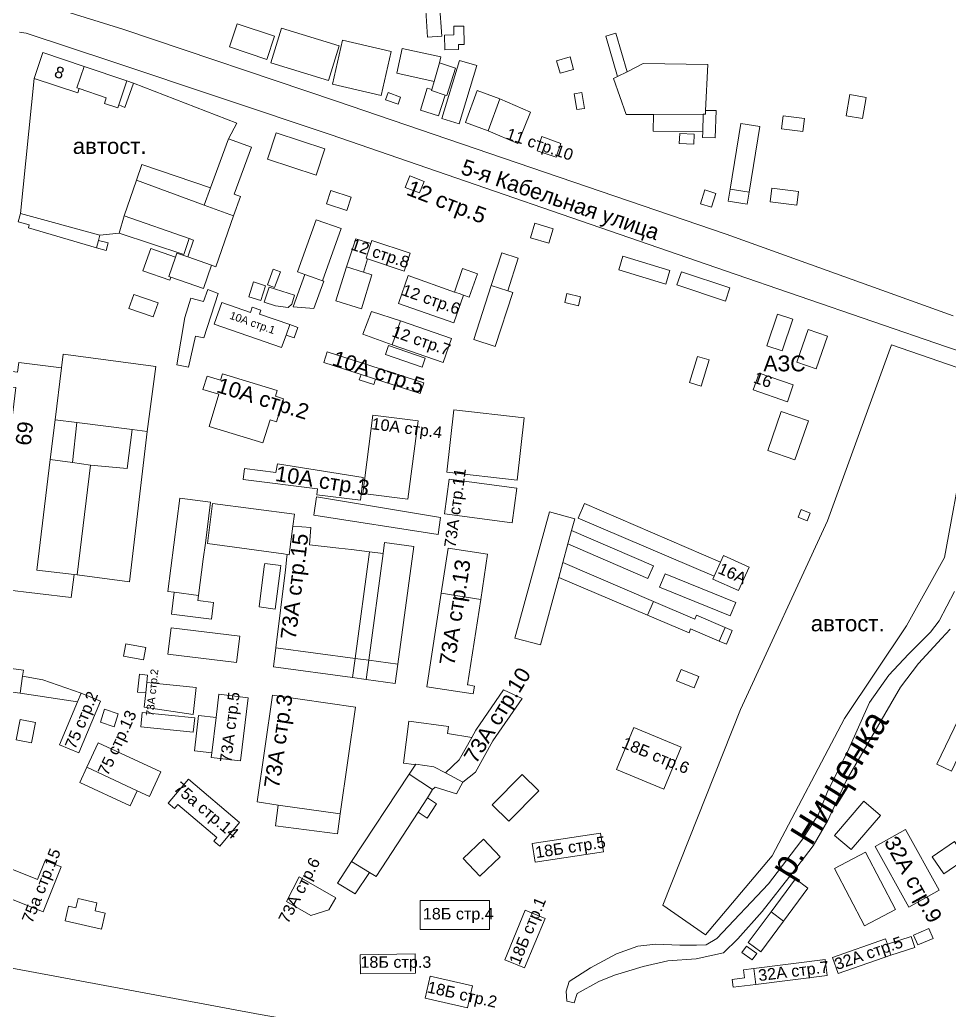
# Model space of a CAD drawing. Header units: metres. Extents: x 9999 to 15101, y 6965 to 11034.
# Drawn here: x 13977.9 to 14400.6, y 7487 to 7937.5 of the extents above; entities that cross this region are included whole.
import ezdxf
from ezdxf.enums import TextEntityAlignment as Align

# ---------------------------------------------------------------- set-up
doc = ezdxf.new("R2010")
doc.units = ezdxf.units.M
doc.header["$MEASUREMENT"] = 0
for name, color, linetype, lineweight in [('Слой 14', 7, 'Continuous', 0), ('Слой 19', 7, 'Continuous', 0), ('Слой 25', 7, 'Continuous', 0), ('Слой 29', 7, 'Continuous', 0), ('Слой 3', 7, 'Continuous', 0), ('Слой 32', 7, 'Continuous', 0), ('Слой 53', 7, 'Continuous', 0), ('Слой 8', 7, 'Continuous', 0), ('Слой 9', 7, 'Continuous', 0)]:
    doc.layers.add(name, color=color, linetype=linetype, lineweight=lineweight)
doc.styles.add('Style-arial', font='arial.shx')
doc.styles.add('Style-d432', font='d432.shx')
doc.styles.add('Style-p131', font='p131.shx')

msp = doc.modelspace()

# ---------------------------------------------------------------- linework, layer by layer
at = {"layer": 'Слой 14', "color": 8, "linetype": 'Continuous', "lineweight": 0, "flags": 128}
for points in [[(14014.37, 7839.51), (13978.2, 7849.38), (13984.41, 7910.85), (14004.24, 7904.24), (14004.9, 7906.21), (14017.26, 7902.02), (14016.39, 7899.45), (14022.44, 7897.39), (14022.91, 7898.77), (14025.73, 7897.66), (14029.57, 7908.7), (14076.54, 7890.44), (14072.8, 7883.36), (14064.7, 7861.1), (14033.44, 7871.68), (14031.04, 7864.48), (14025.37, 7848.35), (14023.04, 7840.48), (14014.37, 7839.51)], [(14374.41, 7789.71), (14417.39, 7774.73), (14407.49, 7741.4), (14398.55, 7692.85), (14381.18, 7661.74), (14352.93, 7619.72), (14320.12, 7557.25), (14289.75, 7521.31), (14270.41, 7534.69), (14305.63, 7623.68), (14345.22, 7709.58), (14374.41, 7789.71)]]:
    msp.add_lwpolyline(points, close=True, dxfattribs=at)
at = {"layer": 'Слой 19', "color": 8, "linetype": 'Continuous', "lineweight": 0, "flags": 128}
msp.add_lwpolyline([(15000, 7342.69), (14957.34, 7350.03), (14941.4, 7352.77), (14873.45, 7362.42), (14806.31, 7371.7), (14790.9, 7373.85), (14726.38, 7382.86), (14720.11, 7383.74), (14709.1, 7385.27), (14708.54, 7385.35), (14704.53, 7385.91), (14613.09, 7399.24), (14565.46, 7408.77), (14508.69, 7416.01), (14503.74, 7417.28), (14486.72, 7420.58), (14479.1, 7421.47), (14387.65, 7436.71), (14277.15, 7454.48), (14206.66, 7465.91), (14153.96, 7473.53), (14087.28, 7484.96), (14002.82, 7500.83), (13910.74, 7517.98)], dxfattribs=at)
at = {"layer": 'Слой 25', "color": 8, "linetype": 'Continuous', "lineweight": 0, "flags": 128}
for points in [[(13959.41, 7947.18), (13983.72, 7945.45), (13986.08, 7945.28), (14024.8, 7933.28), (14121.92, 7900.48), (14299.2, 7840), (14402.4, 7802.88)], [(14488, 7759.2), (14399.36, 7788.8), (14298.88, 7823.36), (14119.52, 7885.12), (14020.16, 7918.4), (13980.8, 7931.36), (13977.75, 7931.83)]]:
    msp.add_lwpolyline(points, dxfattribs=at)
at = {"layer": 'Слой 3', "color": 8, "linetype": 'Continuous', "lineweight": 0, "flags": 128}
for points in [[(14168.82, 7944.58), (14169.78, 7930.02), (14163.36, 7929.6), (14162.4, 7944.16), (14168.82, 7944.58)], [(14076.76, 7935.73), (14093.79, 7930.05), (14090.26, 7919.47), (14073.23, 7925.14), (14076.76, 7935.73)], [(14092.11, 7917.88), (14096.97, 7933.68), (14123.13, 7925.64), (14118.27, 7909.83), (14092.11, 7917.88)], [(14171.04, 7930.56), (14175.36, 7930.65), (14175.28, 7934.55), (14179.84, 7934.65), (14180.02, 7926.26), (14177.44, 7926.2), (14177.49, 7924), (14171.19, 7923.86), (14171.04, 7930.56)], [(14254.12, 7913.86), (14249.82, 7911.65), (14244.4, 7930.01), (14248.96, 7931.36), (14254.12, 7913.86)], [(14124.64, 7928.16), (14146.86, 7923.08), (14142.3, 7903.11), (14120.08, 7908.19), (14124.64, 7928.16)], [(14007.18, 7916.27), (14003.89, 7906.55), (14004.9, 7906.21), (14004.24, 7904.24), (13984.41, 7910.85), (13988.32, 7922.56), (14007.18, 7916.27)], [(14166.44, 7909.41), (14149.36, 7913.14), (14151.84, 7924.48), (14169.44, 7920.64), (14168.85, 7917.94), (14166.44, 7909.41)], [(14229.81, 7914.95), (14223.73, 7913.19), (14222.08, 7918.88), (14228.16, 7920.64), (14229.81, 7914.95)], [(14003.89, 7906.55), (14007.18, 7916.27), (14026.63, 7909.74), (14022.91, 7898.77), (14022.44, 7897.39), (14016.39, 7899.45), (14017.26, 7902.02), (14004.9, 7906.21), (14003.89, 7906.55)], [(14176.14, 7915.51), (14172.14, 7903.03), (14171.37, 7903.28), (14165.12, 7905.28), (14165.27, 7905.75), (14166.44, 7909.41), (14168.85, 7917.94), (14176.14, 7915.51)], [(14177.76, 7890.24), (14169.91, 7892.61), (14177.88, 7919.01), (14185.73, 7916.63), (14177.76, 7890.24)], [(14029.57, 7908.7), (14025.73, 7897.66), (14022.91, 7898.77), (14026.63, 7909.74), (14029.57, 7908.7)], [(14144.26, 7901.15), (14145.41, 7904.39), (14151.13, 7902.35), (14149.98, 7899.11), (14144.26, 7901.15)], [(14171.37, 7903.28), (14168.41, 7893.8), (14160.08, 7896.4), (14163.2, 7906.4), (14165.27, 7905.75), (14165.12, 7905.28), (14171.37, 7903.28)], [(14190.88, 7887.04), (14180.6, 7890.77), (14185.88, 7905.33), (14196.16, 7901.6), (14190.88, 7887.04)], [(14233.57, 7904.38), (14234.69, 7897.18), (14231.2, 7896.64), (14230.08, 7903.84), (14233.57, 7904.38)], [(14288.75, 7894.56), (14288.55, 7886.56), (14265.96, 7886.86), (14266.06, 7894.45), (14288.75, 7894.56)], [(14288.48, 7884), (14288.55, 7886.56), (14288.75, 7894.56), (14289.76, 7894.56), (14289.8, 7895.37), (14289.85, 7896.29), (14294.56, 7896.17), (14294.24, 7883.85), (14288.48, 7884)], [(14325.07, 7893.85), (14334.81, 7892.65), (14334.07, 7886.65), (14324.32, 7887.85), (14325.07, 7893.85)], [(14305.86, 7890.35), (14314.44, 7888.96), (14309.61, 7859.09), (14301.02, 7860.48), (14305.86, 7890.35)], [(14094.56, 7886.08), (14116.68, 7878.76), (14112.72, 7866.8), (14090.6, 7874.12), (14094.56, 7886.08)], [(14215.36, 7884.48), (14223.97, 7881.24), (14221.84, 7874.96), (14213.19, 7877.93), (14215.36, 7884.48)], [(14284.42, 7880.95), (14277.86, 7881.27), (14278.08, 7885.76), (14284.64, 7885.44), (14284.42, 7880.95)], [(14072.8, 7883.36), (14083.26, 7879.52), (14075.42, 7858.18), (14078.31, 7857.11), (14075.08, 7848.32), (14061.83, 7853.18), (14064.7, 7861.1), (14072.8, 7883.36)], [(14033.44, 7871.68), (14064.7, 7861.1), (14061.83, 7853.18), (14031.04, 7864.48), (14033.44, 7871.68)], [(14153.18, 7861.28), (14155.26, 7866.56), (14161.76, 7864), (14159.68, 7858.72), (14153.18, 7861.28)], [(14031.04, 7864.48), (14061.83, 7853.18), (14075.08, 7848.32), (14067.12, 7825.18), (14065.16, 7825.86), (14054.31, 7829.64), (14056.89, 7837.27), (14054.99, 7837.94), (14025.37, 7848.35), (14031.04, 7864.48)], [(14119.36, 7859.84), (14128.66, 7856.79), (14126.66, 7850.69), (14117.36, 7853.73), (14119.36, 7859.84)], [(14289.44, 7860.1), (14294.46, 7858.55), (14292.53, 7852.29), (14287.51, 7853.84), (14289.44, 7860.1)], [(14309.61, 7859.09), (14308.73, 7853.63), (14300.15, 7855.02), (14301.02, 7860.48), (14309.61, 7859.09)], [(13978.2, 7849.38), (14014.37, 7839.51), (14013.73, 7837.17), (14012.78, 7833.7), (13981.81, 7842.91), (13982.16, 7844.2), (13977.16, 7845.57), (13978.2, 7849.38)], [(14025.37, 7848.35), (14054.99, 7837.94), (14052.51, 7830.66), (14023.04, 7840.48), (14025.37, 7848.35)], [(14112.18, 7820.02), (14107.55, 7821.65), (14104.24, 7822.83), (14112.64, 7846.55), (14124.01, 7842.52), (14115.62, 7818.8), (14112.18, 7820.02)], [(14212.12, 7844.95), (14220.5, 7842.44), (14218.52, 7835.84), (14210.14, 7838.36), (14212.12, 7844.95)], [(14013.73, 7837.17), (14018.12, 7835.97), (14017.18, 7832.5), (14012.78, 7833.7), (14013.73, 7837.17)], [(14137.6, 7835.67), (14135.38, 7829.01), (14136.06, 7828.78), (14134.22, 7822.65), (14126.49, 7825.06), (14130.68, 7837.87), (14137.6, 7835.67)], [(14155.5, 7831.34), (14152.79, 7823.2), (14136.06, 7828.78), (14135.38, 7829.01), (14137.6, 7835.67), (14138.09, 7837.14), (14155.5, 7831.34)], [(14048.65, 7829.52), (14045.63, 7820.74), (14046.62, 7820.4), (14046.13, 7818.99), (14033.88, 7823.27), (14037.44, 7833.44), (14048.65, 7829.52)], [(14045.63, 7820.74), (14048.65, 7829.52), (14049.28, 7831.36), (14054.31, 7829.64), (14065.16, 7825.86), (14061.43, 7815.32), (14046.62, 7820.4), (14045.63, 7820.74)], [(14192.33, 7816.66), (14197.13, 7831.54), (14204.64, 7829.12), (14199.84, 7814.24), (14192.33, 7816.66)], [(14093.21, 7824.08), (14096.51, 7822.82), (14093.78, 7815.65), (14090.49, 7816.9), (14093.21, 7824.08)], [(14107.55, 7821.65), (14112.18, 7820.02), (14115.62, 7818.8), (14116.19, 7818.6), (14111.68, 7806.24), (14102.24, 7806.88), (14107.55, 7821.65)], [(14121.69, 7809.7), (14126.49, 7825.06), (14134.22, 7822.65), (14138.08, 7821.44), (14133.28, 7806.08), (14121.69, 7809.7)], [(14179.69, 7812.26), (14175.3, 7799.6), (14150.08, 7808.48), (14154.56, 7821.12), (14175.62, 7813.67), (14177.77, 7812.93), (14179.69, 7812.26)], [(14179.69, 7812.26), (14177.77, 7812.93), (14175.62, 7813.67), (14179.31, 7824.32), (14186.03, 7821.99), (14182.33, 7811.34), (14179.69, 7812.26)], [(14087.52, 7809.78), (14082.07, 7811.53), (14084.22, 7818.27), (14089.68, 7816.52), (14087.52, 7809.78)], [(14192.33, 7816.66), (14199.84, 7814.24), (14202.09, 7813.51), (14194.15, 7788.87), (14184.38, 7792.02), (14192.33, 7816.66)], [(14029.72, 7812.54), (14040.77, 7808.78), (14038.61, 7802.41), (14027.56, 7806.17), (14029.72, 7812.54)], [(14068.17, 7813.01), (14061.59, 7792.84), (14057.83, 7793.57), (14054.6, 7779.46), (14049.27, 7780.61), (14053.03, 7802.03), (14055.64, 7810.81), (14061.49, 7809.35), (14063.47, 7814.79), (14068.17, 7813.01)], [(14091.36, 7815.84), (14102.88, 7812.16), (14101.6, 7808.16), (14100, 7806.56), (14094.24, 7807.36), (14089.12, 7809.12), (14091.36, 7815.84)], [(14226.77, 7812.99), (14232.94, 7811.54), (14231.96, 7807.38), (14225.8, 7808.83), (14226.77, 7812.99)], [(14096.99, 7788.38), (14066.36, 7799.09), (14069.81, 7808.93), (14082.77, 7804.39), (14083.6, 7806.74), (14087.55, 7805.36), (14086.94, 7803.64), (14100.65, 7798.84), (14098.99, 7794.09), (14096.99, 7788.38)], [(14133.95, 7794.47), (14137.86, 7804.87), (14151.04, 7800.48), (14147.3, 7789.62), (14133.95, 7794.47)], [(14098.99, 7794.09), (14100.65, 7798.84), (14104.35, 7797.55), (14102.69, 7792.79), (14098.99, 7794.09)], [(14170.5, 7781.62), (14147.3, 7789.62), (14151.04, 7800.48), (14174.24, 7792.48), (14170.5, 7781.62)], [(14331.31, 7781.82), (14336.4, 7796.63), (14345.25, 7793.59), (14340.16, 7778.78), (14331.31, 7781.82)], [(13997.6, 7785.44), (14039.81, 7779.8), (14035.85, 7750.18), (14029.02, 7751.07), (14003.88, 7754.25), (13993.94, 7755.52), (13996.84, 7779.22), (13997.6, 7785.44)], [(14133.1, 7776.12), (14116.17, 7781.57), (14117.76, 7786.52), (14161.61, 7772.42), (14160.02, 7767.47), (14139.71, 7774), (14133.1, 7776.12)], [(14160.84, 7779.49), (14144.2, 7785.25), (14145.6, 7789.28), (14162.24, 7783.52), (14160.84, 7779.49)], [(13976.05, 7770.21), (13973.76, 7770.41), (13974.4, 7777.44), (13976.91, 7777.21), (13977.44, 7781.6), (13996.84, 7779.22), (13993.94, 7755.52), (13991.74, 7737.47), (13985.59, 7687.2), (14002.58, 7685.13), (14001.34, 7674.65), (13970.7, 7678.4), (13971.98, 7688.84), (13966.21, 7689.55), (13976.05, 7770.21)], [(14286.13, 7784.39), (14291.45, 7782.77), (14287.82, 7770.86), (14282.51, 7772.48), (14286.13, 7784.39)], [(14070.08, 7776.48), (14094.93, 7768.84), (14094.13, 7766.24), (14097.89, 7765.08), (14094.65, 7754.57), (14091.71, 7755.48), (14088.48, 7744.99), (14063.96, 7752.54), (14068.47, 7767.15), (14061.2, 7769.39), (14063.07, 7775.44), (14069.18, 7773.56), (14070.08, 7776.48)], [(14139.71, 7774), (14138.92, 7771.52), (14132.3, 7773.65), (14133.1, 7776.12), (14139.71, 7774)], [(14314.12, 7776.74), (14329.67, 7771.38), (14327.04, 7763.75), (14311.49, 7769.11), (14314.12, 7776.74)], [(14175.36, 7760), (14207.27, 7756.4), (14204.08, 7728.13), (14172.17, 7731.73), (14175.36, 7760)], [(14324.24, 7759.34), (14336.58, 7755.06), (14330.42, 7737.32), (14318.08, 7741.6), (14324.24, 7759.34)], [(14003.88, 7754.25), (14001.91, 7736.08), (13991.74, 7737.47), (13993.94, 7755.52), (14003.88, 7754.25)], [(14026.8, 7733.37), (14010.09, 7734.96), (14001.91, 7736.08), (14003.88, 7754.25), (14029.02, 7751.07), (14026.8, 7733.37)], [(14159.04, 7755.04), (14154.46, 7719.4), (14133.89, 7722.05), (14138.47, 7757.69), (14159.04, 7755.04)], [(14026.8, 7733.37), (14029.02, 7751.07), (14035.85, 7750.18), (14027.79, 7681.76), (14004, 7684.96), (14010.09, 7734.96), (14026.8, 7733.37)], [(13991.74, 7737.47), (14001.91, 7736.08), (14010.09, 7734.96), (14004, 7684.96), (14002.58, 7685.13), (13985.59, 7687.2), (13991.74, 7737.47)], [(14134.08, 7729.28), (14132.82, 7719.03), (14113.01, 7721.47), (14113.34, 7724.15), (14079.47, 7728.33), (14080.09, 7733.39), (14094.4, 7731.62), (14095.04, 7735.52), (14134.08, 7729.28)], [(14173.12, 7728.48), (14203.9, 7724.41), (14201.81, 7708.63), (14171.03, 7712.7), (14173.12, 7728.48)], [(14064.69, 7718.05), (14062.29, 7699.37), (14061.37, 7692.18), (14059.16, 7675.66), (14048.17, 7677.07), (14045.28, 7677.44), (14050.72, 7719.84), (14064.69, 7718.05)], [(14065.6, 7717.44), (14102.88, 7712.64), (14102.13, 7707.13), (14100.36, 7694.18), (14099.52, 7694.3), (14097.91, 7694.52), (14063.34, 7699.23), (14065.6, 7717.44)], [(14111.64, 7712.16), (14112.84, 7720.47), (14169.28, 7711.04), (14168.16, 7703.36), (14111.64, 7712.16)], [(14293.73, 7684.4), (14231.84, 7710.74), (14234.72, 7717.44), (14296.57, 7690.75), (14293.73, 7684.4)], [(14218.77, 7713.66), (14230.3, 7710.52), (14228.86, 7705.24), (14227.19, 7699.12), (14224.86, 7690.55), (14223, 7683.73), (14214.66, 7653.12), (14203.13, 7656.26), (14218.77, 7713.66)], [(14331.95, 7711.22), (14333.35, 7714.67), (14337.41, 7713.01), (14336.01, 7709.57), (14331.95, 7711.22)], [(14102.13, 7707.13), (14110.24, 7706.56), (14109.6, 7698.72), (14123.05, 7697.19), (14128.79, 7696.5), (14136.92, 7695.53), (14130.38, 7646.97), (14094.41, 7651.81), (14098.68, 7687.36), (14099.37, 7693.13), (14099.52, 7694.3), (14100.36, 7694.18), (14102.13, 7707.13)], [(14266.1, 7689.04), (14263.59, 7683.27), (14227.19, 7699.12), (14228.86, 7705.24), (14266.1, 7689.04)], [(14136.61, 7646.13), (14143.15, 7694.69), (14143.83, 7699.7), (14157.07, 7697.91), (14149.86, 7644.34), (14136.61, 7646.13)], [(14136.61, 7646.13), (14130.38, 7646.97), (14136.92, 7695.53), (14143.15, 7694.69), (14136.61, 7646.13)], [(14169.53, 7676.61), (14172.68, 7697.2), (14190.67, 7694.45), (14187.52, 7673.85), (14169.53, 7676.61)], [(14266.08, 7672.86), (14263.42, 7666.6), (14223, 7683.73), (14224.86, 7690.55), (14266.08, 7672.86)], [(14309.56, 7688.55), (14304.76, 7677.83), (14293.12, 7683.04), (14293.73, 7684.4), (14296.57, 7690.75), (14297.92, 7693.76), (14309.56, 7688.55)], [(14096.66, 7689.29), (14096.49, 7687.98), (14094.1, 7669.45), (14086.72, 7670.4), (14089.1, 7688.86), (14089.28, 7690.24), (14096.66, 7689.29)], [(14303.51, 7672.48), (14301, 7666.31), (14268.92, 7679.36), (14271.43, 7685.53), (14303.51, 7672.48)], [(14059.16, 7675.66), (14058.88, 7673.28), (14065.96, 7672.47), (14065.02, 7664.83), (14046.94, 7667.07), (14048.17, 7677.07), (14059.16, 7675.66)], [(14169.53, 7676.61), (14187.52, 7673.85), (14181.56, 7634.93), (14181.77, 7634.9), (14184.73, 7634.44), (14184.17, 7630.82), (14162.96, 7634.1), (14169.53, 7676.61)], [(14266.08, 7672.86), (14284.93, 7664.86), (14285.67, 7666.6), (14298.7, 7661.07), (14296.06, 7654.87), (14283, 7660.41), (14282.27, 7658.6), (14263.42, 7666.6), (14266.08, 7672.86)], [(14046.77, 7660.89), (14077.99, 7657.05), (14076.52, 7645.09), (14045.3, 7648.92), (14046.77, 7660.89)], [(14298.7, 7661.07), (14301.91, 7659.71), (14299.28, 7653.51), (14296.06, 7654.87), (14298.7, 7661.07)], [(14026.09, 7653.62), (14035.21, 7651.94), (14034.18, 7646.34), (14025.06, 7648.02), (14026.09, 7653.62)], [(14130.38, 7646.97), (14129.21, 7638.26), (14093.23, 7643.11), (14094.41, 7651.81), (14130.38, 7646.97)], [(13947.84, 7645.92), (13979.52, 7641.62), (13979.15, 7638.91), (13978.09, 7631.14), (13966.47, 7632.72), (13965.85, 7628.11), (13961.61, 7628.68), (13962.33, 7633.94), (13951.28, 7635.44), (13951.61, 7637.87), (13946.83, 7638.52), (13947.84, 7645.92)], [(14130.38, 7646.97), (14136.61, 7646.13), (14135.44, 7637.42), (14129.21, 7638.26), (14130.38, 7646.97)], [(14136.61, 7646.13), (14149.86, 7644.34), (14148.68, 7635.64), (14135.44, 7637.42), (14136.61, 7646.13)], [(14278.72, 7641.92), (14286.69, 7638.74), (14284.61, 7633.54), (14276.64, 7636.73), (14278.72, 7641.92)], [(13979.15, 7638.91), (13988.32, 7637.28), (14005.78, 7631.21), (14004.08, 7627.17), (13978.09, 7631.14), (13979.15, 7638.91)], [(14035.71, 7636.03), (14035.21, 7631.27), (14031.44, 7631.67), (14032.29, 7639.78), (14036.06, 7639.39), (14035.71, 7636.03)], [(14035.71, 7636.03), (14058.08, 7633.69), (14056.8, 7621.55), (14034.53, 7624.77), (14035.21, 7631.27), (14035.71, 7636.03)], [(14171.59, 7594.88), (14177.79, 7600.86), (14183.49, 7610.99), (14185.34, 7614.3), (14197.97, 7632.71), (14206.4, 7628.8), (14193.12, 7609.44), (14185.12, 7595.2), (14179.45, 7590.74), (14171.59, 7594.88)], [(14014.56, 7627.52), (14004.7, 7604.05), (13995.92, 7607.74), (14004.08, 7627.17), (14005.78, 7631.21), (14014.56, 7627.52)], [(14068.48, 7630.72), (14081.79, 7629.1), (14078.28, 7600.33), (14064.97, 7601.96), (14065.22, 7603.99), (14067.19, 7620.18), (14068.48, 7630.72)], [(14092.8, 7630.24), (14130.58, 7624.8), (14123.58, 7576.24), (14095.34, 7580.31), (14085.8, 7581.69), (14092.8, 7630.24)], [(14022.69, 7621.83), (14020.77, 7615.91), (14014.56, 7617.92), (14016.48, 7623.84), (14022.69, 7621.83)], [(14406.76, 7623.46), (14413.4, 7620.29), (14401.67, 7595.74), (14395.04, 7598.91), (14406.76, 7623.46)], [(13984.99, 7617.89), (13983.23, 7608.61), (13976.32, 7609.92), (13978.08, 7619.2), (13984.99, 7617.89)], [(14056.78, 7613.43), (14032.94, 7615.82), (14033.6, 7622.4), (14057.44, 7620), (14056.78, 7613.43)], [(14059.2, 7620.96), (14067.19, 7620.18), (14065.22, 7603.99), (14057.38, 7604.9), (14059.2, 7620.96)], [(14154.88, 7618.4), (14172.91, 7616.07), (14172.5, 7612.8), (14183.49, 7610.99), (14177.79, 7600.86), (14171.59, 7594.88), (14166.2, 7597.73), (14158.09, 7598.86), (14157.05, 7598.66), (14152.4, 7599.27), (14154.88, 7618.4)], [(14257.16, 7615.52), (14278.64, 7606.69), (14270.79, 7587.58), (14249.31, 7596.41), (14257.16, 7615.52)], [(14013.6, 7608.64), (14042.03, 7595.39), (14036.83, 7584.22), (14031.28, 7586.8), (14008.39, 7597.47), (14013.6, 7608.64)], [(14158.09, 7598.86), (14166.2, 7597.73), (14171.59, 7594.88), (14179.45, 7590.74), (14176.6, 7585.34), (14166.88, 7588.48), (14165.6, 7587.36), (14155.04, 7594.4), (14158.09, 7598.86)], [(14054.56, 7592), (14077.88, 7572.33), (14068.83, 7561.6), (14066.15, 7563.87), (14067.5, 7565.48), (14049.72, 7580.49), (14048.3, 7578.79), (14045.44, 7581.2), (14054.56, 7592)], [(14155.04, 7594.4), (14165.6, 7587.36), (14163.28, 7583.58), (14159.05, 7577.08), (14139.93, 7547.72), (14136.92, 7549.59), (14128.72, 7554.67), (14155.04, 7594.4)], [(14192.81, 7580.33), (14206.38, 7594.13), (14213.9, 7586.73), (14200.32, 7572.93), (14192.81, 7580.33)], [(14159.05, 7577.08), (14163.28, 7583.58), (14167.43, 7580.89), (14163.19, 7574.38), (14159.05, 7577.08)], [(14095.34, 7580.31), (14123.58, 7576.24), (14122.44, 7567.13), (14094.18, 7570.87), (14095.34, 7580.31)], [(14356.08, 7560), (14348.49, 7566.49), (14361.8, 7582.04), (14369.39, 7575.55), (14356.08, 7560)], [(14382.21, 7533.81), (14366.88, 7561.42), (14380.76, 7569.13), (14396.1, 7541.51), (14382.21, 7533.81)], [(14242.05, 7567.5), (14243.34, 7559.08), (14212.28, 7554.32), (14210.98, 7562.75), (14242.05, 7567.5)], [(13945.6, 7548.8), (13950.31, 7560.65), (13986.01, 7546.46), (13989.41, 7555.02), (13996.69, 7552.13), (13988.59, 7531.73), (13945.6, 7548.8)], [(14403.04, 7563.68), (14408.29, 7555.93), (14398.13, 7549.05), (14392.88, 7556.8), (14403.04, 7563.68)], [(14362.55, 7558.83), (14376.24, 7532.84), (14362.08, 7525.39), (14348.39, 7551.37), (14362.55, 7558.83)], [(14136.92, 7549.59), (14130.4, 7539.84), (14122.4, 7544.8), (14128.72, 7554.67), (14136.92, 7549.59)], [(14104.96, 7547.68), (14121.6, 7538.08), (14118.4, 7532.64), (14110.24, 7530.08), (14099.2, 7536.48), (14104.96, 7547.68)], [(14319.6, 7531.67), (14330.69, 7546.7), (14336.36, 7542.5), (14325.19, 7527.46), (14319.6, 7531.67)], [(14012.96, 7535.84), (14012.12, 7532.22), (14016.75, 7531.15), (14015.07, 7523.84), (13998.55, 7527.66), (14000.1, 7534.35), (14003.43, 7533.58), (14004.41, 7537.82), (14012.96, 7535.84)], [(14160, 7536.93), (14191.54, 7536.93), (14191.54, 7523.71), (14160, 7523.71), (14160, 7536.93)], [(14207.73, 7532.45), (14216.78, 7528.73), (14207.52, 7506.23), (14198.47, 7509.95), (14207.73, 7532.45)], [(14319.6, 7531.67), (14325.19, 7527.46), (14314.9, 7513.49), (14309.23, 7517.69), (14319.6, 7531.67)], [(14384.4, 7521.12), (14391.37, 7524.13), (14393.3, 7519.66), (14386.33, 7516.65), (14384.4, 7521.12)], [(14350.08, 7503.68), (14347.53, 7511), (14371.66, 7519.39), (14372.49, 7517.01), (14374.06, 7512.03), (14350.08, 7503.68)], [(14372.49, 7517.01), (14383.39, 7520.44), (14384.96, 7515.46), (14374.06, 7512.03), (14372.49, 7517.01)], [(14308.48, 7516.16), (14313.13, 7512.82), (14310.98, 7509.83), (14306.33, 7513.17), (14308.48, 7516.16)], [(14132.73, 7512.2), (14157.72, 7512.63), (14157.87, 7503.88), (14132.88, 7503.45), (14132.73, 7512.2)], [(14307.04, 7505.28), (14311.78, 7505.88), (14312.66, 7498.66), (14302.4, 7497.38), (14301.94, 7500.93), (14307.5, 7501.64), (14307.04, 7505.28)], [(14311.78, 7505.88), (14344.15, 7509.99), (14345.06, 7502.8), (14312.66, 7498.66), (14311.78, 7505.88)], [(14164.48, 7502.39), (14183.76, 7498.05), (14181.52, 7488.1), (14162.24, 7492.44), (14164.48, 7502.39)]]:
    msp.add_lwpolyline(points, close=True, dxfattribs=at)
at = {"layer": 'Слой 32', "color": 8, "linetype": 'Continuous', "lineweight": 0, "flags": 128}
msp.add_lwpolyline([(14401.08, 7660.35), (14397.11, 7656.07), (14386.65, 7644.64), (14378.51, 7633.93), (14353.82, 7591.24), (14345.46, 7573.28), (14338.77, 7561.77), (14329.33, 7549.51), (14315.59, 7531.89), (14304.55, 7519.48), (14297.99, 7512.99), (14285.51, 7510.3), (14272.69, 7509.41), (14261.43, 7506.78), (14248.46, 7502.92), (14241.28, 7500.09), (14231.36, 7494.5), (14230, 7490.36), (14226.68, 7491.11), (14226.43, 7495.65), (14227.79, 7500.05), (14237.42, 7506.24), (14249.36, 7512.66), (14258.95, 7516.11), (14267.23, 7517.01), (14278.12, 7516.59), (14285.65, 7516.52), (14290.13, 7516.66), (14294.96, 7519.55), (14318.48, 7544.38), (14328.7, 7557.99), (14333.66, 7564.39), (14341.18, 7576.18), (14345.11, 7585.94), (14355.04, 7605.91), (14364.43, 7626.91), (14373.19, 7639.32), (14382.17, 7648.99), (14392.11, 7658.93), (14396.11, 7664.11), (14403.08, 7677.5)], dxfattribs=at)
at = {"layer": 'Слой 53', "color": 8, "linetype": 'Continuous', "lineweight": 0, "flags": 128}
for points in [[(14248, 7910.72), (14249.82, 7911.65), (14254.12, 7913.86), (14261.44, 7917.6), (14290.88, 7917.12), (14289.85, 7896.29), (14289.8, 7895.37), (14289.76, 7894.56), (14288.75, 7894.56), (14266.06, 7894.45), (14253.76, 7894.4), (14248, 7910.72)], [(14355.39, 7903.45), (14362.79, 7902.22), (14361.18, 7892.59), (14353.78, 7893.82), (14355.39, 7903.45)], [(14210.13, 7895.54), (14204.48, 7881.27), (14190.88, 7887.04), (14196.16, 7901.6), (14210.13, 7895.54)], [(14319.89, 7860.94), (14332.01, 7859.45), (14331.24, 7853.21), (14319.13, 7854.69), (14319.89, 7860.94)], [(14250.31, 7823.76), (14252.2, 7830), (14273.6, 7823.49), (14271.7, 7817.25), (14250.31, 7823.76)], [(14278.8, 7822.84), (14300.83, 7815.5), (14298.84, 7809.54), (14276.81, 7816.89), (14278.8, 7822.84)], [(14322.54, 7803.58), (14329.42, 7801.29), (14324.61, 7786.86), (14317.73, 7789.15), (14322.54, 7803.58)], [(14008.39, 7597.47), (14031.28, 7586.8), (14028.09, 7579.96), (14005.2, 7590.62), (14008.39, 7597.47)], [(14179.59, 7555.95), (14188.84, 7564.7), (14196.38, 7556.74), (14187.13, 7547.99), (14179.59, 7555.95)]]:
    msp.add_lwpolyline(points, close=True, dxfattribs=at)

# ---------------------------------------------------------------- texts
at = {"layer": 'Слой 14', "color": 8, "linetype": 'Continuous', "lineweight": 0, "style": 'Style-arial'}
for p in [(14002.01, 7876.47), (14337.68, 7659.32)]:
    msp.add_text('автост.', height=7.2, dxfattribs=at).set_placement(p)
at = {"layer": 'Слой 29', "color": 8, "linetype": 'Continuous', "lineweight": 0, "style": 'Style-p131'}
msp.add_text('5-я Кабельная улица', height=7.2, rotation=341.2, dxfattribs=at).set_placement((14178.05, 7867.52))
at = {"layer": 'Слой 32', "color": 8, "linetype": 'Continuous', "lineweight": 0, "style": 'Style-d432'}
msp.add_text('р. Нищенка', height=12, rotation=58.2, dxfattribs=at).set_placement((14328.49, 7546.01))
at = {"layer": 'Слой 8', "color": 8, "linetype": 'Continuous', "lineweight": 0, "style": 'Style-p131'}
msp.add_text('АЗС', height=7.2, dxfattribs=at).set_placement((14316.11, 7777.57))
at = {"layer": 'Слой 9', "color": 8, "linetype": 'Continuous', "lineweight": 0, "style": 'Style-arial'}
for s, height, rotation, p in [('8', 5.25, 341.5, (13995.93, 7913.51)), ('11 стр.10', 5.25, 341.2, (14214.43, 7880.87)), ('12 стр.8', 5.25, 341.5, (14141.89, 7831.25)), ('12 стр.6', 5.25, 340.5, (14165.02, 7810.32)), ('10А стр.1', 3.5, 340.7, (14083.75, 7799.71)), ('12 стр.7', 5.25, 340.9, (14160.55, 7791.58)), ('73А стр.11', 5.25, 82.4, (14175.85, 7715.43)), ('73А стр.2', 3.5, 84, (14038.09, 7631.46)), ('73А стр.5', 5.25, 83, (14073.4, 7615.68)), ('18Б стр.6', 5.25, 337.6, (14267.11, 7602.9)), ('75а стр.14', 5.25, 319.8, (14062.76, 7577.88)), ('75а стр.15', 5.25, 68.3, (13987.64, 7543.63)), ('73А стр.6', 5.25, 62.7, (14104.96, 7541.53))]:
    msp.add_text(s, height=height, rotation=rotation, dxfattribs=at).set_placement(p, align=Align.MIDDLE_CENTER)
msp.add_text('12 стр.5', height=7.2, rotation=339, dxfattribs=at).set_placement((14155.82, 7864.78), align=Align.TOP_LEFT)
for s, height, rotation, p in [('10А стр.5', 7, 342.1, (14119.49, 7780.57)), ('16', 5.25, 341, (14311.16, 7772.61)), ('10А стр.2', 7, 342.8, (14066.91, 7768.23)), ('69', 7, 83, (13982.78, 7743.5)), ('10А стр.4', 5.25, 352.6, (14137.64, 7751.28)), ('10А стр.3', 7, 350.9, (14093.73, 7727.79)), ('73А стр.15', 7, 83.1, (14103.36, 7655.24)), ('73А стр.13', 7, 81.2, (14175.56, 7643.44)), ('16А', 5.25, 335.8, (14295, 7685.96)), ('73А стр.10', 7, 58.5, (14185.36, 7598.63)), ('75 стр.2', 5.25, 67.2, (14003.04, 7605.29)), ('73А стр.3', 7, 81.7, (14095.82, 7587.57)), ('75 стр.13', 5.25, 65, (14017.88, 7593.26)), ('18Б стр.5', 5.25, 8.7, (14212.78, 7556.14)), ('32А стр.9', 7, 299, (14370.78, 7563.59)), ('18Б стр.1', 5.25, 67.6, (14205.1, 7507.22)), ('32А стр.5', 5.25, 19.2, (14349.56, 7505.19)), ('32А стр.7', 5.25, 7.2, (14314.11, 7500.15)), ('18Б стр.2', 5.25, 347.3, (14162.84, 7495.12))]:
    msp.add_text(s, height=height, rotation=rotation, dxfattribs=at).set_placement(p)
for s, p in [('18Б стр.4', (14161.24, 7528.23)), ('18Б стр.3', (14132.83, 7506.25))]:
    msp.add_text(s, height=5.25, dxfattribs=at).set_placement(p)

doc.saveas('drawing.dxf')
